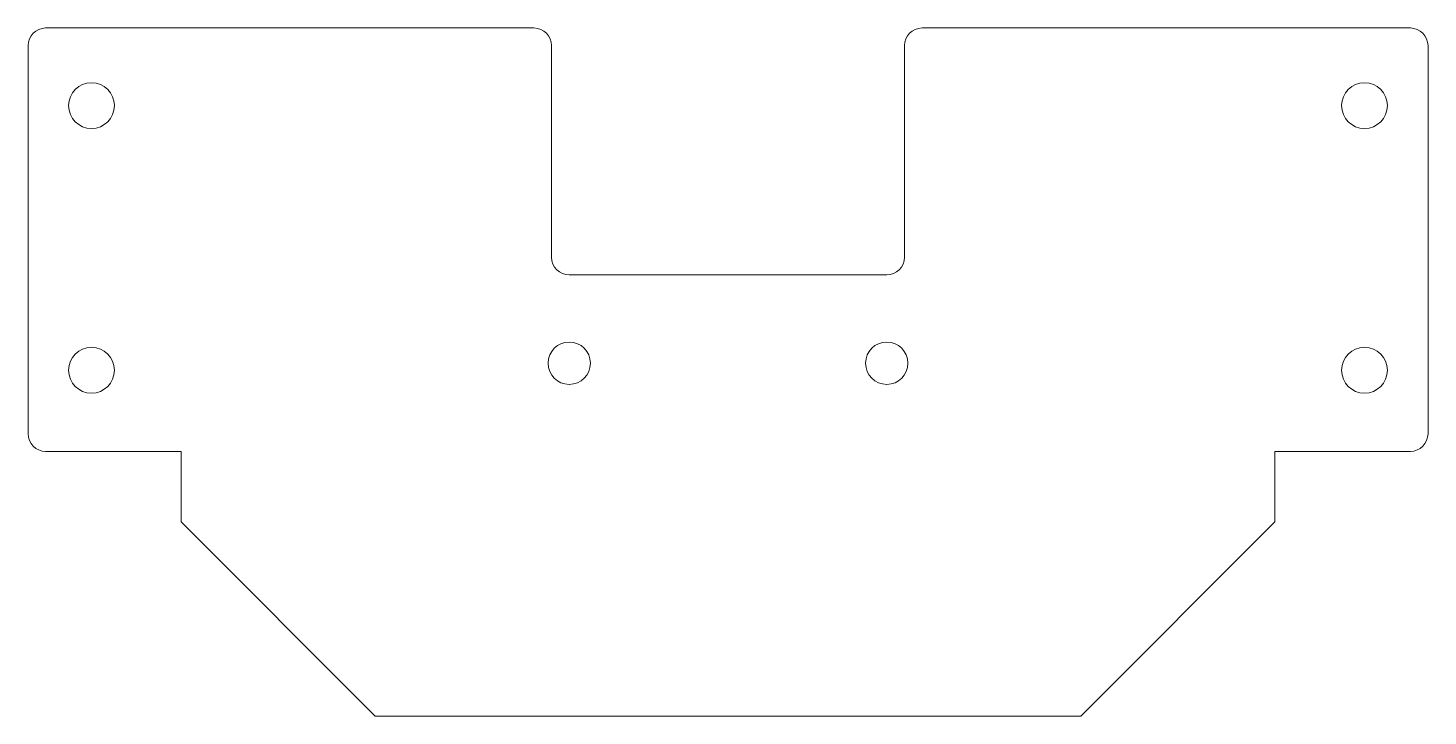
# Model space of a CAD drawing. Header units: millimetres. Extents: x 0 to 397, y 0 to 195.
import ezdxf

# ---------------------------------------------------------------- set-up
doc = ezdxf.new("R2010")
doc.units = ezdxf.units.MM
doc.layers.add('1', color=7, linetype='Continuous', true_color=0xffffff)

msp = doc.modelspace()

# ---------------------------------------------------------------- linework, layer by layer
at = {"layer": '1', "color": 2, "linetype": 'Continuous', "lineweight": 18}
for p, q in [((5, 195), (143.4, 195)), ((253.4, 195), (391.8, 195)), ((0, 190), (0, 80)), ((148.4, 190), (148.4, 130)), ((248.4, 130), (248.4, 190)), ((396.8, 190), (396.8, 80)), ((153.4, 125), (243.4, 125)), ((43.4, 75), (5, 75)), ((43.4, 55), (43.4, 75)), ((353.4, 75), (391.8, 75)), ((353.4, 75), (353.4, 55)), ((98.4, 0), (43.4, 55)), ((353.4, 55), (298.4, 0)), ((298.4, 0), (98.4, 0))]:
    msp.add_line(p, q, dxfattribs=at)
at = {"layer": '1', "color": 4, "linetype": 'Continuous', "lineweight": 18}
for centre in [(18, 173), (378.8, 173), (18, 98), (378.8, 98)]:
    msp.add_circle(centre, 6.5, dxfattribs=at)
at = {"layer": '1', "color": 2, "linetype": 'Continuous', "lineweight": 18}
for centre in [(153.4, 100), (243.4, 100)]:
    msp.add_circle(centre, 6, dxfattribs=at)
for centre, start, end in [((5, 190), 90, 180), ((143.4, 190), 0, 90), ((253.4, 190), 90, 180), ((391.8, 190), 0, 90), ((153.4, 130), 180, 270), ((243.4, 130), 270, 0), ((5, 80), 180, 270), ((391.8, 80), 270, 0)]:
    msp.add_arc(centre, 5, start, end, dxfattribs=at)

doc.saveas('drawing.dxf')
